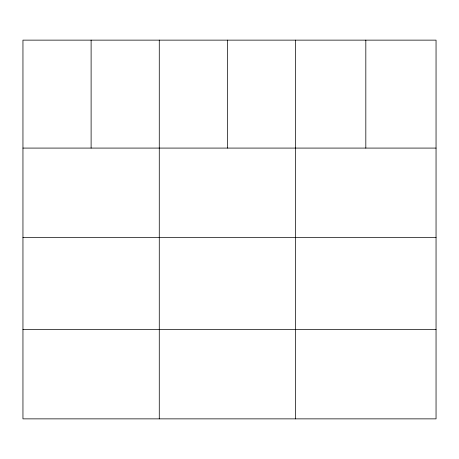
<?xml version="1.0" encoding="UTF-8"?>
<svg xmlns="http://www.w3.org/2000/svg" width="459" height="459" viewBox="0 0 459 459"><rect width="100%" height="100%" fill="white"/><g stroke="black" fill="none" stroke-linecap="round" stroke-linejoin="round"><path stroke-width="0.69" d="M436.05 237.441L436.05 40.134L22.95 40.134L22.95 418.866L436.05 418.866L436.05 237.441L22.95 237.441M22.95 148.085L436.05 148.085M22.95 329.51L436.05 329.51M365.823 40.134L365.823 148.085M295.596 40.134L295.596 418.866M227.434 40.134L227.434 148.085M159.273 40.134L159.273 418.866M91.112 40.134L91.112 148.085"/></g></svg>
